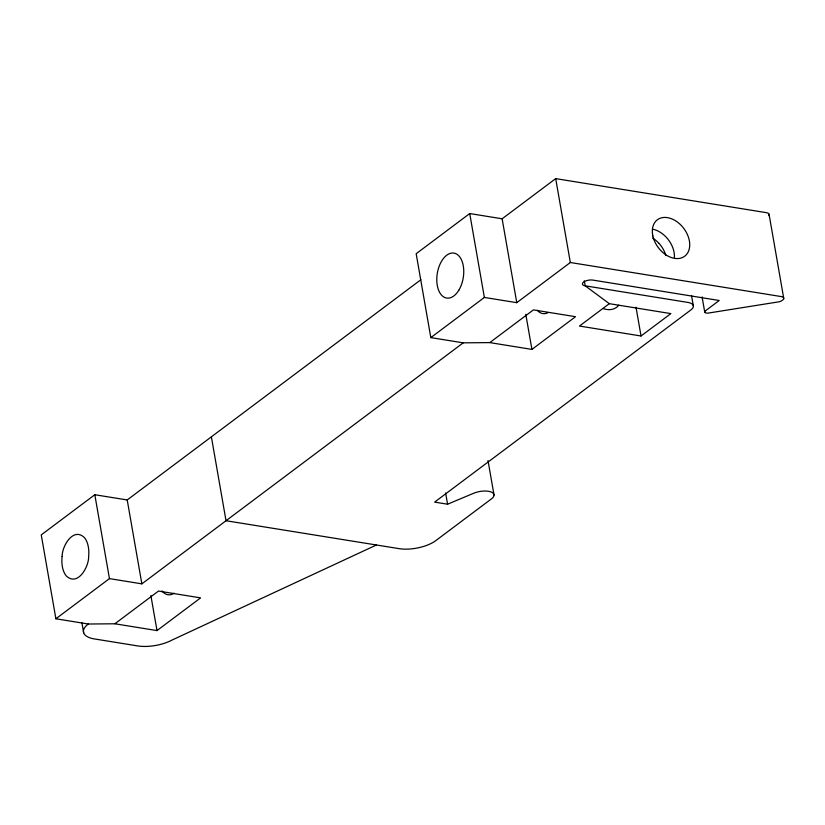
<?xml version="1.0" encoding="UTF-8"?>
<svg xmlns="http://www.w3.org/2000/svg" width="825" height="825" viewBox="0 0 825 825"><rect width="100%" height="100%" fill="white"/><g stroke="black" fill="none" stroke-linecap="round" stroke-linejoin="round"><path stroke-width="1.24" d="M420.853 279.747L127.215 499.96L94.813 494.732L41.25 534.899L55.894 618.781L88.296 624.02L114.871 623.783L156.998 630.578L200.609 597.877L158.483 591.071L114.871 623.783M768.673 215.634A6.662 2.795 -9.9 0 0 766.662 212.706L555.689 178.623L502.136 218.79L469.724 213.551L416.171 253.718L430.815 337.611L463.217 342.839L489.792 342.602L531.919 349.408L575.53 316.697L533.404 309.891L489.792 342.602M55.894 618.781L109.447 578.614L141.859 583.852L463.217 342.839M430.815 337.611L484.368 297.443L516.77 302.672L570.333 262.505L781.285 296.577A6.662 2.795 -9.9 0 1 783.317 299.527L781.409 300.95A6.662 2.795 -9.9 0 1 779.274 301.764L707.984 313.129A4.022 1.681 -9.9 0 1 704.705 311.933A4.022 1.691 -9.9 0 1 705.437 310.829L719.214 300.496L592.835 280.088A6.703 2.815 -9.9 0 0 585.399 281.088A6.713 2.815 -9.9 0 0 582.574 283.202A6.703 2.815 -9.9 0 0 584.853 285.77L688.462 302.517A13.406 5.62 -9.9 0 1 690.948 309.88L434.62 502.116L447.583 504.209L473.571 493.288A13.406 5.62 -9.9 0 1 490.339 491.71A13.406 5.62 -9.9 0 1 491.597 498.764L435.744 540.653A26.802 11.241 -9.9 0 1 400.228 548.831L226.019 520.73L211.375 436.838M609.304 303.672L579.47 326.05L641.035 335.992L670.869 313.613L609.304 303.672L585.193 285.821L584.317 280.809M376.375 545.016L171.847 640.148A27.833 11.674 -9.9 0 1 136.744 645.769L93.266 638.746A26.802 11.241 -9.9 0 1 88.296 624.02M769.044 214.17L783.75 298.413M702.085 296.918L704.746 312.149M691.505 295.463L693.382 306.178M636.003 307.199L641.035 335.992M555.689 178.623L570.333 262.505M525.793 314.346L531.919 349.408M502.136 218.79L516.77 302.672M469.724 213.551L484.368 297.443M488.008 460.556L494.031 495.052M445.613 492.938L447.583 504.209M150.872 595.526L156.998 630.578M127.215 499.96L141.859 583.852M94.813 494.732L109.447 578.614M81.892 622.669L83.676 632.816M653.328 229.34A22.78 15.953 53.1 0 1 674.396 257.421M618.75 305.188A22.78 15.953 53.1 0 1 602.982 308.529M659.041 243.406A22.78 16.015 53 0 1 665.888 255.616M174.178 593.206A22.739 13.128 -80.8 0 1 162.009 590.875M652.658 238.064A22.78 15.953 53.1 0 1 659.01 243.447M548.295 312.541A22.78 13.159 -80.8 0 1 537.322 310.262M62.123 556.442L62.071 556.906A22.78 13.159 -80.8 0 0 66.268 575.922C77.674 586.843 88.894 566.909 88.636 556.607A22.78 13.159 -80.8 0 0 84.428 537.611C73.229 526.742 61.988 546.222 62.123 556.442M652.833 235.898A22.78 15.953 53.1 0 0 683.863 256.792A22.78 15.953 53.1 0 0 676.387 221.327A22.78 15.953 53.1 0 0 652.833 235.898M458.813 290.225A22.78 13.159 -80.8 0 0 455.039 253.368A22.78 13.159 -80.8 0 0 436.961 283.15A22.78 13.159 -80.8 0 0 458.813 290.225"/></g></svg>
